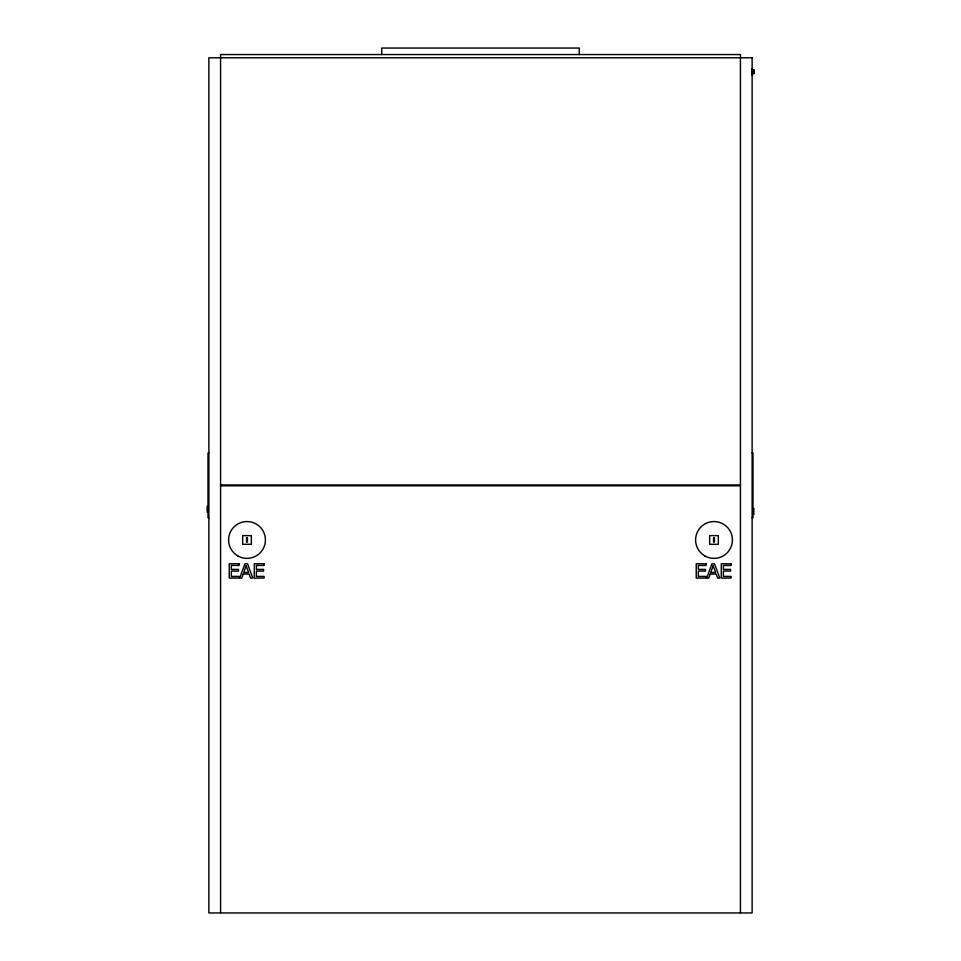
<?xml version="1.0" encoding="UTF-8"?>
<svg xmlns="http://www.w3.org/2000/svg" width="961" height="961" viewBox="0 0 961 961"><rect width="100%" height="100%" fill="white"/><g stroke="black" fill="none" stroke-linecap="round" stroke-linejoin="round"><path stroke-width="1.44" d="M752.127 68.627L752.127 75.126M752.559 69.829L753.784 69.829L753.784 73.757L752.559 73.673M752.559 69.997L753.784 69.997M752.559 70.165L753.784 70.165M752.559 70.417L753.784 70.417M752.559 70.754L753.784 70.91M752.559 70.97L753.784 70.97M752.559 71.198L753.784 71.222M752.559 71.45L753.784 71.45M752.559 71.691L753.784 71.594M752.559 72.303L753.784 72.231M752.559 72.844L753.784 72.844M752.559 73L753.784 73M752.559 73.24L753.784 73.18M752.559 73.456L753.784 73.384M208.873 452.883L208.008 452.883L208.008 517.859L208.873 517.859M752.127 452.883L752.992 452.883L752.992 517.859L752.127 517.859M220.574 484.945L740.426 484.945M220.574 485.81L740.426 485.81M753.856 508.333L753.856 514.399M740.426 912.95L740.426 54.549L220.574 54.549L220.574 912.95M579.267 54.549L579.267 48.05L381.733 48.05L381.733 54.549M207.144 506.171L207.144 512.237M243.181 574.089L241.764 578.078L239.649 578.078L244.947 563.795L247.518 563.795L252.803 578.078L250.605 578.078L249.175 574.089L243.181 574.089M710.179 574.089L708.762 578.078L706.647 578.078L711.945 563.795L714.516 563.795L719.801 578.078L717.603 578.078L716.173 574.089L710.179 574.089M246.172 565.741L243.758 572.468L248.599 572.468L246.172 565.741M713.17 565.741L710.756 572.468L715.597 572.468L713.17 565.741M752.127 57.792L208.873 57.792L208.873 912.95L752.127 912.95L752.127 57.792M753.784 71.859L752.559 71.883L753.784 71.967M251.338 535.625L242.665 535.625L242.665 544.286L251.338 544.286L251.338 535.625M718.335 535.625L709.662 535.625L709.662 544.286L718.335 544.286L718.335 535.625M247.433 537.788L246.569 537.788L246.569 542.124L247.433 542.124L247.433 537.788M714.431 537.788L713.567 537.788L713.567 542.124L714.431 542.124L714.431 537.788M239.049 563.795L229.235 563.795L229.235 578.078L239.049 578.078L239.049 576.396L231.325 576.396L231.325 571.086L238.52 571.086L238.52 569.405L231.325 569.405L231.325 565.488L239.049 565.488L239.049 563.795M264.107 563.795L254.293 563.795L254.293 578.078L264.107 578.078L264.107 576.396L256.383 576.396L256.383 571.086L263.578 571.086L263.578 569.405L256.383 569.405L256.383 565.488L264.107 565.488L264.107 563.795M706.047 563.795L696.232 563.795L696.232 578.078L706.047 578.078L706.047 576.396L698.323 576.396L698.323 571.086L705.518 571.086L705.518 569.405L698.323 569.405L698.323 565.488L706.047 565.488L706.047 563.795M731.105 563.795L721.291 563.795L721.291 578.078L731.105 578.078L731.105 576.396L723.381 576.396L723.381 571.086L730.576 571.086L730.576 569.405L723.381 569.405L723.381 565.488L731.105 565.488L731.105 563.795M237.799 555.902A18.415 18.415 0 0 0 265.416 539.962A18.415 18.415 0 0 0 237.799 524.009A18.415 18.415 0 0 0 237.799 555.902M704.797 555.902A18.415 18.415 0 0 0 732.414 539.962A18.415 18.415 0 0 0 704.797 524.009A18.415 18.415 0 0 0 704.797 555.902"/></g></svg>
